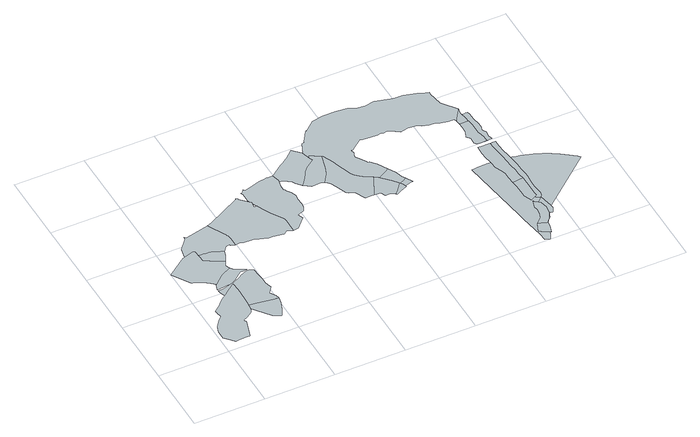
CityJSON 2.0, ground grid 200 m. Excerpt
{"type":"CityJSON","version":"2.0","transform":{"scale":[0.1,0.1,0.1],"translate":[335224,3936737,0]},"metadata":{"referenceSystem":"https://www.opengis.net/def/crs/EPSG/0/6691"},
"CityObjects":{
"object1":{"type":"GenericCityObject","attributes":{"prefecture":"14","disasterType":"1","areaType":"1","zoneNumber":"151-H23-46014","zoneName":"青野原14","status":"0"},"geometry":[{"type":"MultiSurface","lod":"1","boundaries":[[[0,1,2,3,4,5,6,7,8,9,10,11,12,13,14,15,16,17,18,19,20,21,22,23,24,25,26,27,28,29,30,31,32,33,34,35,36,37,38,39,40,41]]]}]},
"object2":{"type":"GenericCityObject","attributes":{"prefecture":"14","disasterType":"1","areaType":"1","zoneNumber":"151-H23-46014","zoneName":"青野原14","status":"0"},"geometry":[{"type":"MultiSurface","lod":"1","boundaries":[[[42,43,44,45,46,47,48,49,50,51,52,53,54,55,56,57,58,59,60,61,62,63,64,65,66,67,68,69,70,71]]]}]},
"object3":{"type":"GenericCityObject","attributes":{"prefecture":"14","disasterType":"1","areaType":"1","zoneNumber":"151-H23-46014","zoneName":"青野原14","status":"0"},"geometry":[{"type":"MultiSurface","lod":"1","boundaries":[[[72,73,74,75,76,77,78,79,80,81,82,83,84,85,86,87,88]]]}]},
"object4":{"type":"GenericCityObject","attributes":{"prefecture":"14","disasterType":"1","areaType":"1","zoneNumber":"151-H23-46014","zoneName":"青野原14","status":"0"},"geometry":[{"type":"MultiSurface","lod":"1","boundaries":[[[89,90,91,92,93,94,95,78,96,76,75,97,73,98,99,100,101,102,103,104,105,106,107,108,109,110,111,112,113,114,115,116,117,118,119,120]]]}]},
"object5":{"type":"GenericCityObject","attributes":{"prefecture":"14","disasterType":"1","areaType":"1","zoneNumber":"151-H23-46014","zoneName":"青野原14","status":"0"},"geometry":[{"type":"MultiSurface","lod":"1","boundaries":[[[121,122,123,124,125,126,127,128,129,130,131,132,133,134,135,136,137,138,139,140,57,56,55,54,53,52,51,50,49,48,141,142]]]}]},
"object6":{"type":"GenericCityObject","attributes":{"prefecture":"14","disasterType":"1","areaType":"1","zoneNumber":"151-H23-46014","zoneName":"青野原14","status":"0"},"geometry":[{"type":"MultiSurface","lod":"1","boundaries":[[[143,144,145,146,147,148,149,150,151,152,153,154,155,156,157,66,65,64,63,62,158,159]]]}]},
"object7":{"type":"GenericCityObject","attributes":{"prefecture":"14","disasterType":"1","areaType":"1","zoneNumber":"151-H23-46014","zoneName":"青野原14","status":"0"},"geometry":[{"type":"MultiSurface","lod":"1","boundaries":[[[160,161,162,163,155,154,153,152,151,150,149,148,147,146,145,144,143,159,164,165,166,167,168,169,170,171,172,173,174,175,176,177]]]}]},
"object8":{"type":"GenericCityObject","attributes":{"prefecture":"14","disasterType":"1","areaType":"1","zoneNumber":"151-H23-46014","zoneName":"青野原14","status":"0"},"geometry":[{"type":"MultiSurface","lod":"1","boundaries":[[[178,179,180,181,182,183,184,185,177,186,176,175,174,173,172,187,170,169,188,168,189,190,191,192,193,194,195,196,197,198,199,200,201,202,203,204,205,206,207,208,209,210,211,212,213]]]}]},
"object9":{"type":"GenericCityObject","attributes":{"prefecture":"14","disasterType":"1","areaType":"1","zoneNumber":"151-H23-46015","zoneName":"青野原15","status":"0"},"geometry":[{"type":"MultiSurface","lod":"1","boundaries":[[[214,215,216,217,218,219,220,221,222,223,224,225,226,227,228,229,230,211,210,209,208,207,206,205,204,203,202,201,200,199,198,231,232,233,234,235,236,237,238,239,240,241,242,243,244,245,246]]]}]},
"object10":{"type":"GenericCityObject","attributes":{"prefecture":"14","disasterType":"1","areaType":"1","zoneNumber":"151-H23-46015","zoneName":"青野原15","status":"0"},"geometry":[{"type":"MultiSurface","lod":"1","boundaries":[[[247,248,249,250,251,252,253,254,255,256,257,258,259,260,261,262,263,264,265,266,267,268,269,270,271,272,273,274,275,276,277]]]}]},
"object11":{"type":"GenericCityObject","attributes":{"prefecture":"14","disasterType":"1","areaType":"1","zoneNumber":"151-H23-46015","zoneName":"青野原15","status":"0"},"geometry":[{"type":"MultiSurface","lod":"1","boundaries":[[[278,279,280,281,282,283,284,285,286,287,288,289,290,255,254,253,291,251,292,249,293,247,294,276,295,296,297,298,299]]]}]},
"object12":{"type":"GenericCityObject","attributes":{"prefecture":"14","disasterType":"1","areaType":"1","zoneNumber":"151-H23-46015","zoneName":"青野原15","status":"0"},"geometry":[{"type":"MultiSurface","lod":"1","boundaries":[[[300,301,284,283,282,281,280,279,278,299,298,302,303,304,305,306,307,308,309,310,311,312,313,314,315,316,317,318,319,320,321,322,323,324,285]]]}]},
"object13":{"type":"GenericCityObject","attributes":{"prefecture":"14","disasterType":"1","areaType":"1","zoneNumber":"151-H23-46015","zoneName":"青野原15","status":"0"},"geometry":[{"type":"MultiSurface","lod":"1","boundaries":[[[314,313,312,311,325,326,327,328,329,330,331,332,333,334,335,336,315]]]}]},
"object14":{"type":"GenericCityObject","attributes":{"prefecture":"14","disasterType":"1","areaType":"1","zoneNumber":"151-H23-46015","zoneName":"青野原15","status":"0"},"geometry":[{"type":"MultiSurface","lod":"1","boundaries":[[[331,330,337,328,338,339,340,341,342,343,344,332,345]]]}]},
"object15":{"type":"GenericCityObject","attributes":{"prefecture":"14","disasterType":"1","areaType":"1","zoneNumber":"151-H23-46016","zoneName":"青野原16","status":"0"},"geometry":[{"type":"MultiSurface","lod":"1","boundaries":[[[346,347,348,349,350,351,352,353,354,355,356,357,358,359,360,361,362,363,364,365]]]}]},
"object16":{"type":"GenericCityObject","attributes":{"prefecture":"14","disasterType":"1","areaType":"1","zoneNumber":"151-H23-46016","zoneName":"青野原16","status":"0"},"geometry":[{"type":"MultiSurface","lod":"1","boundaries":[[[366,367,368,369,370,371,353,352,351,350,349,348,347,372]]]}]},
"object17":{"type":"GenericCityObject","attributes":{"prefecture":"14","disasterType":"1","areaType":"1","zoneNumber":"151-H23-46016","zoneName":"青野原16","status":"0"},"geometry":[{"type":"MultiSurface","lod":"1","boundaries":[[[373,374,375,376,377,378,379,380,381,382,383,384,385,386,387,388,389,390,391,392,393,394,395,396,397,398,399,400,401,402,403,404,405,364,363,362,361,360,359,358,406,407,408,409,410,411,412,413,414,415,416,417,418,419,420,421,422,423,424,425,426,427,428,429,430,431,432,433,434,435,436,437,438,439,440,441,442,443,444,445,446,447,448,449,450]]]}]},
"object18":{"type":"GenericCityObject","attributes":{"prefecture":"14","disasterType":"1","areaType":"1","zoneNumber":"151-H23-46018","zoneName":"青野原18","status":"0"},"geometry":[{"type":"MultiSurface","lod":"1","boundaries":[[[451,452,453,454,455,456,457,458,459,460,461,462,463,464]]]}]},
"object19":{"type":"GenericCityObject","attributes":{"prefecture":"14","disasterType":"1","areaType":"1","zoneNumber":"151-H23-46018","zoneName":"青野原18","status":"0"},"geometry":[{"type":"MultiSurface","lod":"1","boundaries":[[[465,466,467,468,469,470,471,472,473,474,475,476,477,478,457,456,455,454,453]]]}]},
"object20":{"type":"GenericCityObject","attributes":{"prefecture":"14","disasterType":"1","areaType":"1","zoneNumber":"151-H23-46018","zoneName":"青野原18","status":"0"},"geometry":[{"type":"MultiSurface","lod":"1","boundaries":[[[479,480,481,482,483,484,485,486,487,488,489,490,491,492,493,494,495,496]]]}]},
"object21":{"type":"GenericCityObject","attributes":{"prefecture":"14","disasterType":"1","areaType":"1","zoneNumber":"151-H23-46018","zoneName":"青野原18","status":"0"},"geometry":[{"type":"MultiSurface","lod":"1","boundaries":[[[497,498,499,500,501,502,503,504,505,506,507,508,509,510,511,512,513,514]]]}]},
"object22":{"type":"GenericCityObject","attributes":{"prefecture":"14","disasterType":"1","areaType":"1","zoneNumber":"151-H23-46018","zoneName":"青野原18","status":"0"},"geometry":[{"type":"MultiSurface","lod":"1","boundaries":[[[515,516,517,518,519,520,521,522,523,524,525,499,498,497,514,526,527,528,529,530,531,532,533,534,535]]]}]},
"object23":{"type":"GenericCityObject","attributes":{"prefecture":"14","disasterType":"1","areaType":"1","zoneNumber":"151-H23-46018","zoneName":"青野原18","status":"0"},"geometry":[{"type":"MultiSurface","lod":"1","boundaries":[[[536,537,538,539,540,541,542,543,544,545,546,547,548,549,550,551,552,553,554,555,556,557,558,559,560,561,562,563,564,565,566,567,568,569,570,571]]]}]},
"object24":{"type":"GenericCityObject","attributes":{"prefecture":"14","disasterType":"2","areaType":"1","zoneNumber":82025,"zoneName":"中原沢","status":"0"},"geometry":[{"type":"MultiSurface","lod":"1","boundaries":[[[572,573,574,575,576,577,578,579,580,581,582,583,584,585,586,587,588,589,590,591,592,593,594,595,596,597,598,599,600,601,602,603,604,605,606,607,608,609,610,611]]]}]},
"object25":{"type":"GenericCityObject","attributes":{"prefecture":"14","disasterType":"1","areaType":"1","zoneNumber":"151-H23-46017","zoneName":"青野原17","status":"0"},"geometry":[{"type":"MultiSurface","lod":"1","boundaries":[[[612,613,614,615,616,617,618,619,620,621,622,623,624,625,626,627,628,629,630,631,632,633,634]]]}]},
"object26":{"type":"GenericCityObject","attributes":{"prefecture":"14","disasterType":"1","areaType":"1","zoneNumber":"151-H23-46017","zoneName":"青野原17","status":"0"},"geometry":[{"type":"MultiSurface","lod":"1","boundaries":[[[444,443,442,635,615,614,613,612,634,636,637,638,639,640,641,642,445]]]}]},
"object27":{"type":"GenericCityObject","attributes":{"prefecture":"14","disasterType":"1","areaType":"1","zoneNumber":"151-H23-46017","zoneName":"青野原17","status":"0"},"geometry":[{"type":"MultiSurface","lod":"1","boundaries":[[[643,644,645,646,647,648,649,650,651,652,653,654,655,656,657,658,659,660,661,662,663,664,665,666,667,668,669,670]]]}]}
},
"vertices":[
[910,778,0],[910,779,0],[874,843,0],[898,866,0],[971,908,0],[1100,991,0],[1160,1036,0],[1220,1133,0],[1244,1414,0],[1259,1599,0],[1271,1951,0],[1240,2192,0],[937,1954,0],[907,1931,0],[817,1860,0],[734,1806,0],[671,1745,0],[625,1694,0],[570,1630,0],[531,1592,0],[460,1538,0],[434,1519,0],[380,1478,0],[385,1463,0],[390,1452,0],[400,1391,0],[413,1247,0],[413,1245,0],[412,1245,0],[305,1142,0],[166,947,0],[107,764,0],[99,505,0],[204,394,0],[339,244,0],[395,257,0],[455,260,0],[495,261,0],[574,264,0],[649,267,0],[746,270,0],[909,781,0],
[287,2742,0],[320,2710,0],[366,2683,0],[589,2591,0],[763,2458,0],[868,2371,0],[998,2487,0],[999,2488,0],[1104,2583,0],[1145,2614,0],[1169,2628,0],[1212,2651,0],[1267,2678,0],[1342,2713,0],[1420,2750,0],[1432,2756,0],[1399,2863,0],[1394,2889,0],[1394,2894,0],[1393,2901,0],[1460,3023,0],[1437,3037,0],[1374,3073,0],[1113,3222,0],[1049,3258,0],[962,3309,0],[934,3687,0],[889,3724,0],[548,3608,0],[1,3214,0],
[2001,995,0],[2050,1192,0],[1986,1201,0],[1951,1206,0],[1470,1275,0],[1370,1290,0],[975,1346,0],[1115,1234,0],[1184,1215,0],[1607,689,0],[1626,674,0],[1655,657,0],[1693,639,0],[1720,626,0],[1780,598,0],[1810,584,0],[1920,788,0],
[811,2032,0],[850,1938,0],[893,1874,0],[978,1756,0],[993,1688,0],[1003,1587,0],[985,1396,0],[1439,1280,0],[1970,1203,0],[2019,1300,0],[1912,1476,0],[2049,1647,0],[1992,1841,0],[1987,2028,0],[1977,2218,0],[1963,2410,0],[1843,2463,0],[1826,2465,0],[1800,2468,0],[1773,2463,0],[1745,2455,0],[1727,2450,0],[1677,2431,0],[1592,2390,0],[1483,2327,0],[1336,2257,0],[1264,2227,0],[1251,2223,0],[1198,2207,0],[1075,2169,0],[954,2137,0],[792,2123,0],
[1086,2201,0],[1162,2207,0],[1209,2217,0],[1246,2231,0],[1247,2232,0],[1300,2261,0],[1361,2299,0],[1455,2371,0],[1533,2437,0],[1572,2471,0],[1598,2489,0],[1608,2494,0],[1624,2497,0],[1653,2498,0],[1684,2499,0],[1705,2499,0],[1777,2500,0],[1805,2501,0],[1623,2594,0],[1487,2697,0],[854,2358,0],[793,2177,0],
[1581,3373,0],[1520,3403,0],[1440,3441,0],[1387,3466,0],[1359,3479,0],[1332,3488,0],[1306,3495,0],[1284,3499,0],[1243,3504,0],[1174,3510,0],[1090,3517,0],[1059,3520,0],[592,3561,0],[620,3314,0],[954,3313,0],[1564,3230,0],[1610,3359,0],
[986,4262,0],[937,4293,0],[923,4220,0],[671,3921,0],[1728,3507,0],[1826,3532,0],[1833,3541,0],[1850,3501,0],[1966,3456,0],[1967,3556,0],[1969,3708,0],[1963,3755,0],[1956,3791,0],[1947,3834,0],[1933,3880,0],[1918,3924,0],[1897,3963,0],[1659,4403,0],
[3030,4511,0],[3059,4684,0],[2801,4930,0],[2807,4948,0],[2753,4976,0],[2758,4943,0],[2736,4941,0],[1795,4463,0],[1870,4012,0],[1963,3754,0],[1966,3499,0],[2126,3484,0],[2200,3442,0],[2379,3436,0],[2506,3421,0],[2607,3378,0],[2841,3296,0],[2956,3298,0],[3259,3250,0],[3349,3328,0],[3518,3268,0],[3519,3341,0],[3519,3368,0],[3524,3670,0],[3518,3725,0],[3510,3755,0],[3500,3780,0],[3488,3807,0],[3462,3851,0],[3328,4050,0],[3315,4069,0],[3218,4258,0],[3124,4483,0],[3116,4502,0],[3111,4501,0],[3087,4499,0],
[3878,5317,0],[3807,5316,0],[3733,5308,0],[3650,5295,0],[3583,5281,0],[3455,5244,0],[3388,5225,0],[3119,5149,0],[3075,5203,0],[3020,5121,0],[2974,5107,0],[2994,5042,0],[2994,4768,0],[3034,4697,0],[3114,4512,0],[3117,4504,0],[3116,4503,0],[3671,3294,0],[3829,3455,0],[3945,3566,0],[3887,3724,0],[4087,3802,0],[4149,3928,0],[4165,4067,0],[4150,4249,0],[4183,4404,0],[4111,4567,0],[4037,4659,0],[4013,4705,0],[3985,4748,0],[3993,4894,0],[4038,5097,0],[3978,5319,0],
[4556,4741,0],[4608,4803,0],[4655,4864,0],[4683,4907,0],[4702,4940,0],[4719,4973,0],[4736,5006,0],[4753,5035,0],[4781,5072,0],[4806,5104,0],[4876,5194,0],[5156,5395,0],[5107,5471,0],[5037,5737,0],[4902,5874,0],[4823,5947,0],[4589,5743,0],[4458,5654,0],[4433,5638,0],[4335,5572,0],[4102,5393,0],[4004,5320,0],[3990,5309,0],[3923,5260,0],[3994,5065,0],[4161,5008,0],[4228,4962,0],[4311,4915,0],[4364,4808,0],[4492,4664,0],[4527,4706,0],
[5099,4590,0],[5157,4669,0],[5204,4738,0],[5244,4815,0],[5269,4883,0],[5280,4922,0],[5299,4988,0],[5416,5403,0],[5253,5502,0],[5145,5560,0],[5076,5475,0],[4857,5170,0],[4801,5097,0],[4723,4981,0],[4683,4906,0],[4609,4805,0],[4542,4724,0],[4688,4509,0],[4899,4530,0],[4975,4529,0],[5041,4509,0],[5091,4579,0],
[5389,5413,0],[5391,5314,0],[5107,4453,0],[5149,4405,0],[5189,4346,0],[5259,4157,0],[5356,3928,0],[5409,3863,0],[5554,3818,0],[5705,3519,0],[5885,3526,0],[5944,3519,0],[5975,3582,0],[5988,3609,0],[6190,4018,0],[6204,4046,0],[6235,4111,0],[6079,4200,0],[5928,4317,0],[5833,4414,0],[5769,4515,0],[5707,4682,0],[5634,4884,0],[5576,5087,0],[5451,5390,0],
[6127,3502,0],[6199,3370,0],[6350,3367,0],[6454,3297,0],[6499,3350,0],[6518,3374,0],[6679,3566,0],[6728,3624,0],[6584,3788,0],[6500,3881,0],[6342,4037,0],[6236,4113,0],
[6508,3361,0],[6491,3268,0],[6562,3303,0],[6581,3312,0],[6772,3406,0],[6778,3409,0],[6819,3429,0],[6776,3552,0],[6691,3581,0],
[6607,3561,0],[6671,3583,0],[6688,3588,0],[6748,3609,0],[6781,3623,0],[6849,3660,0],[6921,3700,0],[6936,3709,0],[6879,3814,0],[6858,3910,0],[6805,4041,0],[6739,4152,0],[6699,4214,0],[6678,4201,0],[6614,4162,0],[6512,4099,0],[6359,4014,0],[6300,3984,0],[6289,3979,0],[6221,3944,0],
[6693,3434,0],[6766,3451,0],[6773,3453,0],[6950,3496,0],[7009,3510,0],[7048,3519,0],[6612,3563,0],
[8939,6288,0],[8842,6311,0],[8638,6395,0],[8559,6420,0],[8292,6489,0],[8076,6496,0],[7954,6505,0],[7913,6514,0],[7875,6532,0],[7537,6614,0],[7264,6575,0],[7010,6587,0],[7010,6588,0],[6827,6700,0],[6502,6727,0],[6142,6733,0],[5806,6674,0],[5504,6412,0],[5497,6419,0],[5478,6402,0],[5268,6079,0],[5286,6069,0],[5192,6045,0],[4914,5394,0],[4991,4987,0],[5069,5001,0],[5241,4878,0],[5522,4827,0],[5641,4522,0],[5724,4339,0],[5785,4272,0],[5891,4202,0],[6200,3934,0],[6608,4390,0],[6537,4515,0],[6405,4657,0],[6378,4652,0],[6368,4667,0],[6341,4724,0],[6194,4932,0],[6164,5002,0],[6179,5075,0],[6179,5076,0],[6207,5135,0],[6190,5263,0],[6225,5247,0],[6308,5320,0],[6477,5444,0],[6496,5459,0],[6527,5482,0],[6542,5493,0],[6554,5502,0],[6634,5478,0],[6826,5471,0],[7053,5464,0],[7162,5484,0],[7217,5456,0],[7334,5493,0],[7396,5451,0],[7630,5298,0],[7855,5345,0],[8014,5323,0],[8111,5319,0],[8202,5259,0],[8392,5203,0],[8572,5195,0],[8661,5139,0],[8876,5090,0],[9040,5087,0],[9057,5021,0],[9112,5104,0],[9220,5266,0],[9227,5276,0],[9309,5400,0],[8999,5815,0],[8926,6227,0],[8927,6227,0],[8926,6228,0],
[9373,450,0],[9387,587,0],[9335,606,0],[9311,615,0],[9231,644,0],[9178,663,0],[9137,678,0],[9061,501,0],[9031,414,0],[9100,368,0],[9114,358,0],[9204,297,0],[9214,291,0],[9309,227,0],
[9382,589,0],[9487,714,0],[9584,915,0],[9627,1126,0],[9582,1336,0],[9524,1383,0],[9513,1392,0],[9498,1404,0],[9441,1449,0],[9420,1466,0],[9355,1261,0],[9375,1112,0],[9352,944,0],[9298,833,0],
[9534,936,0],[9554,928,0],[9592,914,0],[9634,898,0],[9686,879,0],[9754,1028,0],[9741,1158,0],[9723,1257,0],[9669,1517,0],[9624,1468,0],[9602,1443,0],[9567,1405,0],[9549,1398,0],[9525,1389,0],[9502,1381,0],[9519,1256,0],[9511,1069,0],[9490,952,0],
[9454,2340,0],[9387,2334,0],[9288,2325,0],[9305,2135,0],[9315,1935,0],[9318,1743,0],[9395,1522,0],[9433,1541,0],[9484,1569,0],[9503,1579,0],[9516,1585,0],[9598,1629,0],[9597,1669,0],[9589,1726,0],[9592,1896,0],[9590,2066,0],[9586,2353,0],[9478,2343,0],
[9342,3886,0],[9192,3886,0],[9135,3886,0],[9092,3886,0],[9088,3647,0],[9093,3472,0],[9128,3237,0],[9150,3031,0],[9234,2840,0],[9261,2702,0],[9270,2522,0],[9583,2352,0],[9557,2548,0],[9549,2706,0],[9519,2921,0],[9510,3117,0],[9491,3317,0],[9471,3501,0],[9446,3703,0],[9437,3886,0],[9355,3886,0],
[9270,3678,0],[9285,3474,0],[9308,3255,0],[9350,2985,0],[9371,2942,0],[9398,2869,0],[9405,2669,0],[9416,2368,0],[9435,2163,0],[9444,1961,0],[9474,1771,0],[9485,1643,0],[9541,1594,0],[9556,1581,0],[9577,1562,0],[9585,1556,0],[9652,1497,0],[9711,1564,0],[9727,1666,0],[9715,1778,0],[9700,1969,0],[9701,2164,0],[9718,2370,0],[9727,2483,0],[9699,2673,0],[9684,2888,0],[9663,3086,0],[9640,3294,0],[9607,3508,0],[9598,3697,0],[9587,3893,0],[9497,3886,0],[9487,3885,0],[9381,3876,0],[9368,3875,0],[9247,3864,0],
[8868,1188,0],[8906,960,0],[8943,732,0],[8981,504,0],[9012,292,0],[9036,62,0],[9160,7,0],[9253,186,0],[9309,385,0],[9378,566,0],[9438,642,0],[9522,735,0],[9564,830,0],[9610,911,0],[9649,1026,0],[11255,2381,0],[11190,2458,0],[11104,2529,0],[11015,2597,0],[10925,2662,0],[10832,2724,0],[10737,2783,0],[10640,2838,0],[10541,2890,0],[10440,2938,0],[10338,2983,0],[10234,3024,0],[10129,3062,0],[10023,3096,0],[9915,3126,0],[9807,3153,0],[9697,3175,0],[9587,3194,0],[9476,3209,0],[9365,3220,0],[9254,3227,0],[9245,3227,0],[9047,3239,0],[8812,3230,0],[8567,3207,0],
[9287,4886,0],[9175,4885,0],[9133,4884,0],[9075,4884,0],[9081,4727,0],[9076,4555,0],[9003,4374,0],[9085,4270,0],[9080,4093,0],[9128,4018,0],[9175,4018,0],[9228,4017,0],[9342,4017,0],[9349,4017,0],[9422,4017,0],[9410,4083,0],[9404,4192,0],[9358,4361,0],[9351,4392,0],[9354,4453,0],[9349,4724,0],[9333,4887,0],[9295,4886,0],
[9060,4997,0],[9316,4886,0],[9316,4970,0],[9309,5081,0],[9288,5169,0],[9282,5218,0],[9283,5278,0],[9308,5397,0],
[9239,5073,0],[9258,4978,0],[9257,4887,0],[9240,4693,0],[9231,4587,0],[9231,4456,0],[9238,4274,0],[9231,4166,0],[9267,4011,0],[9341,4014,0],[9353,4015,0],[9464,4019,0],[9481,4020,0],[9564,4023,0],[9523,4150,0],[9550,4306,0],[9485,4420,0],[9515,4548,0],[9513,4698,0],[9476,4892,0],[9468,5096,0],[9454,5180,0],[9399,5176,0],[9354,5172,0],[9308,5169,0],[9261,5164,0],[9232,5161,0],[9223,5159,0]
]}
